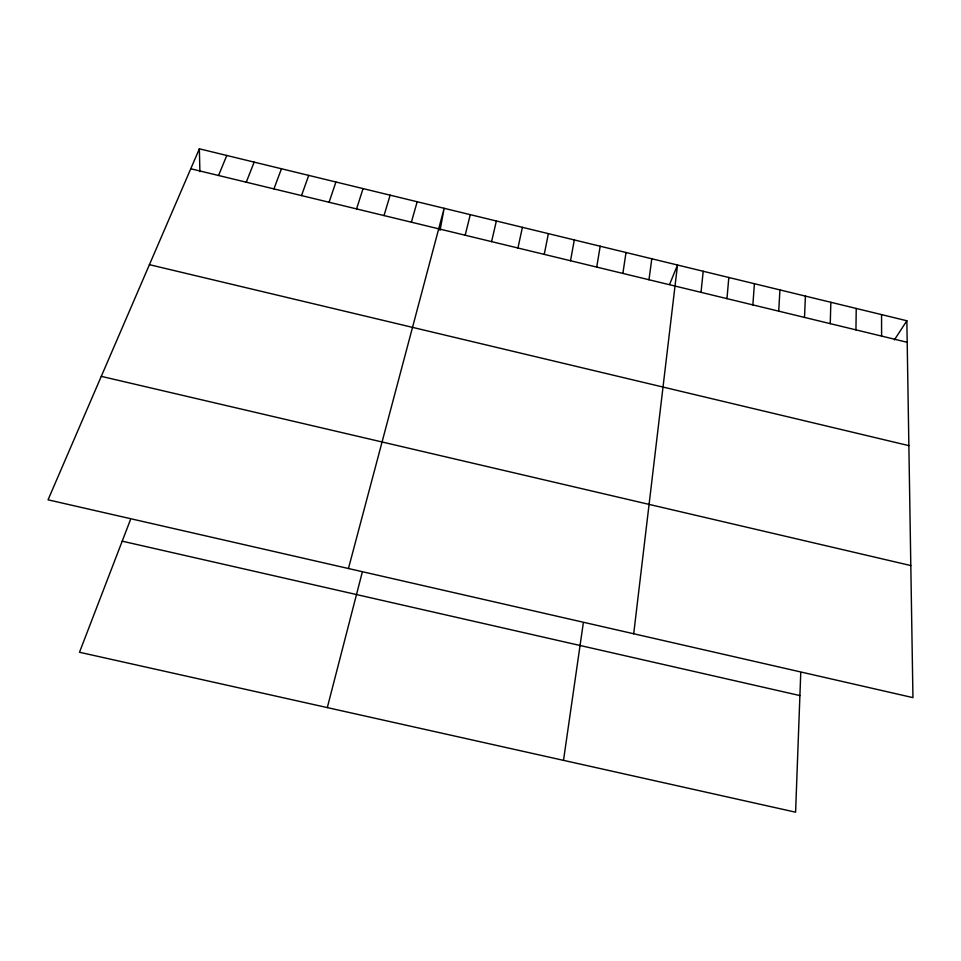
<?xml version="1.0" encoding="UTF-8"?>
<svg xmlns="http://www.w3.org/2000/svg" width="961" height="961" viewBox="0 0 961 961"><rect width="100%" height="100%" fill="white"/><g stroke="black" fill="none" stroke-linecap="round" stroke-linejoin="round"><path stroke-width="1.44" d="M855.951 329.875L856.227 308.457M830.256 323.653L830.845 302.283M800.741 673.036L795.588 812.189L79.499 652.255L130.432 519.757M804.513 317.418L805.414 296.096M778.71 311.172L779.936 289.91M752.871 304.913L754.409 283.699M726.972 298.631L728.822 277.489M701.025 292.348L703.2 271.254M633.707 633.767L677.517 265.02L669.577 284.444M648.975 279.747L651.798 258.761M563.506 760.355L583.255 623.305M622.872 273.417L626.019 252.503M596.721 267.086L600.193 246.22M570.51 260.743L574.306 239.938M440.03 230.352L444.15 208.309L348.447 568.516M544.25 254.377L548.383 233.631M517.943 248.01L522.4 227.325M491.588 241.619L496.369 220.994M465.172 235.217L470.289 214.651M327.305 707.596L362.129 572.732M411.38 222.195L417.182 201.75M384.004 215.564L390.142 195.179M356.567 208.921L363.054 188.596M329.082 202.254L335.918 182.001M301.526 195.588L308.721 175.382M273.933 188.897L281.465 168.764M246.268 182.206L254.16 162.121M218.543 175.491L226.796 155.478M199.371 148.811L48.05 499.816L912.95 697.626L906.848 320.758L199.371 148.811L199.888 171.683M894.403 339.894L906.848 320.758M122.191 541.175L799.912 695.572M101.277 376.352L910.812 565.561M149.423 264.671L908.866 445.64M190.771 168.764L907.196 342.284M881.561 314.607L881.597 336.086"/></g></svg>
